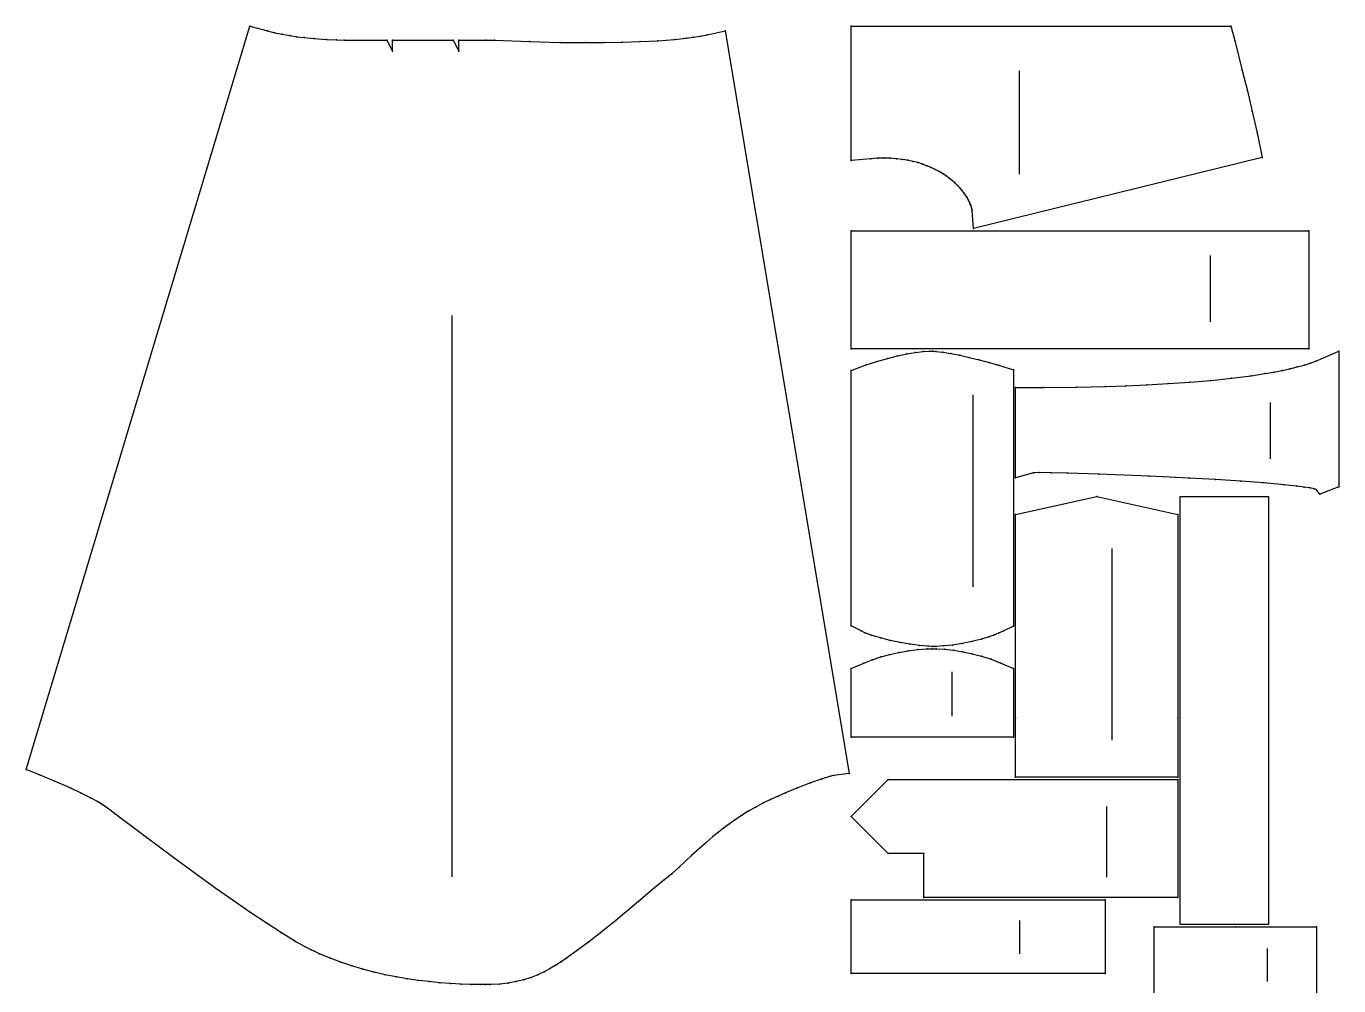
# Model space of a CAD drawing. Extents: x 24 to 3384, y 24 to 6749.
# Drawn here: x 24 to 3384, y 4292 to 6749 of the extents above; entities that cross this region are included whole.
import ezdxf

# ---------------------------------------------------------------- set-up
doc = ezdxf.new("R2010")
doc.units = 0

# ---------------------------------------------------------------- blocks, each defined once
blk = doc.blocks.new('piece_PocketRound_M')
at = {"layer": '1'}
blk.add_lwpolyline([(2551.74707, 5869.11084), (2551.74707, 5212.918945), (2524.805176, 5199.868896), (2513.088379, 5194.711914), (2500.963379, 5189.933594), (2488.536133, 5185.53418), (2469.817383, 5179.673584), (2444.721191, 5173.208008), (2419.873047, 5168.117432), (2395.900391, 5164.382324), (2373.303223, 5161.983887), (2352.728027, 5160.947998), (2343.072266, 5161.021973), (2332.873047, 5161.376465), (2310.856445, 5163.300293), (2286.742188, 5166.533936), (2261.498047, 5170.915039), (2235.970215, 5176.328613), (2211.040039, 5182.688965), (2187.590332, 5189.939697), (2171.44043, 5196.070312), (2161.290039, 5200.572021), (2136, 5213.382812), (2136, 5867.741943), (2174.560059, 5881.862061), (2202.010254, 5890.843994), (2228.850098, 5898.49707), (2254.494141, 5904.810059), (2278.505371, 5909.808105), (2300.489258, 5913.509033), (2320.15918, 5915.924072), (2337.177246, 5917), (2345.064453, 5916.912109), (2353.073242, 5916.49707), (2370.774414, 5914.370117), (2391.328125, 5910.937012), (2414.13916, 5906.419189), (2438.56543, 5900.986816), (2463.845215, 5894.821777), (2489.178223, 5888.10083), (2513.679199, 5881.017822), (2551.74707, 5869.11084)], close=True, dxfattribs=at)
at = {"layer": '14'}
blk.add_lwpolyline([(2551.74707, 5869.11084), (2551.74707, 5212.918945), (2524.805176, 5199.868896), (2513.088379, 5194.711914), (2500.963379, 5189.933594), (2488.536133, 5185.53418), (2469.817383, 5179.673584), (2444.721191, 5173.208008), (2419.873047, 5168.117432), (2395.900391, 5164.382324), (2373.303223, 5161.983887), (2352.728027, 5160.947998), (2343.072266, 5161.021973), (2332.873047, 5161.376465), (2310.856445, 5163.300293), (2286.742188, 5166.533936), (2261.498047, 5170.915039), (2235.970215, 5176.328613), (2211.040039, 5182.688965), (2187.590332, 5189.939697), (2171.44043, 5196.070312), (2161.290039, 5200.572021), (2136, 5213.382812), (2136, 5867.741943), (2174.560059, 5881.862061), (2202.010254, 5890.843994), (2228.850098, 5898.49707), (2254.494141, 5904.810059), (2278.505371, 5909.808105), (2300.489258, 5913.509033), (2320.15918, 5915.924072), (2337.177246, 5917), (2345.064453, 5916.912109), (2353.073242, 5916.49707), (2370.774414, 5914.370117), (2391.328125, 5910.937012), (2414.13916, 5906.419189), (2438.56543, 5900.986816), (2463.845215, 5894.821777), (2489.178223, 5888.10083), (2513.679199, 5881.017822), (2551.74707, 5869.11084)], close=True, dxfattribs=at)
at = {"layer": '2'}
for p in [(2136, 5867.741943), (2136, 5867.741943), (2136, 5213.382812), (2136, 5213.382812), (2551.74707, 5212.918945), (2551.74707, 5212.918945)]:
    blk.add_point(p, dxfattribs=at)
at = {"layer": '3'}
for p in [(2320.15918, 5915.924072), (2320.15918, 5915.924072), (2337.177246, 5917), (2337.177246, 5917), (2345.064453, 5916.912109), (2345.064453, 5916.912109), (2353.073242, 5916.49707), (2353.073242, 5916.49707), (2370.774414, 5914.370117), (2370.774414, 5914.370117), (2174.560059, 5881.862061), (2174.560059, 5881.862061), (2202.010254, 5890.843994), (2202.010254, 5890.843994), (2228.850098, 5898.49707), (2228.850098, 5898.49707), (2254.494141, 5904.810059), (2254.494141, 5904.810059), (2278.505371, 5909.808105), (2278.505371, 5909.808105), (2300.489258, 5913.509033), (2300.489258, 5913.509033), (2391.328125, 5910.937012), (2391.328125, 5910.937012), (2414.13916, 5906.419189), (2414.13916, 5906.419189), (2438.56543, 5900.986816), (2438.56543, 5900.986816), (2463.845215, 5894.821777), (2463.845215, 5894.821777), (2489.178223, 5888.10083), (2489.178223, 5888.10083), (2513.679199, 5881.017822), (2513.679199, 5881.017822), (2551.74707, 5869.11084), (2551.74707, 5869.11084), (2551.74707, 5869.11084), (2551.74707, 5869.11084), (2161.290039, 5200.572021), (2161.290039, 5200.572021), (2171.44043, 5196.070312), (2171.44043, 5196.070312), (2187.590332, 5189.939697), (2187.590332, 5189.939697), (2211.040039, 5182.688965), (2211.040039, 5182.688965), (2235.970215, 5176.328613), (2235.970215, 5176.328613), (2469.817383, 5179.673584), (2469.817383, 5179.673584), (2488.536133, 5185.53418), (2488.536133, 5185.53418), (2500.963379, 5189.933594), (2500.963379, 5189.933594), (2513.088379, 5194.711914), (2513.088379, 5194.711914), (2524.805176, 5199.868896), (2524.805176, 5199.868896), (2261.498047, 5170.915039), (2261.498047, 5170.915039), (2286.742188, 5166.533936), (2286.742188, 5166.533936), (2310.856445, 5163.300293), (2310.856445, 5163.300293), (2332.873047, 5161.376465), (2332.873047, 5161.376465), (2343.072266, 5161.021973), (2343.072266, 5161.021973), (2352.728027, 5160.947998), (2352.728027, 5160.947998), (2373.303223, 5161.983887), (2373.303223, 5161.983887), (2395.900391, 5164.382324), (2395.900391, 5164.382324), (2419.873047, 5168.117432), (2419.873047, 5168.117432), (2444.721191, 5173.208008), (2444.721191, 5173.208008)]:
    blk.add_point(p, dxfattribs=at)
at = {"layer": '7'}
blk.add_line((2447.129395, 5804.770752), (2447.129395, 5313.431885), dxfattribs=at)
blk = doc.blocks.new('piece_Cuff_M')
at = {"layer": '1'}
blk.add_lwpolyline([(3307.649902, 6224.999756), (3307.649902, 5922.639648), (2136, 5922.639893), (2136, 6225), (3307.649902, 6224.999756)], close=True, dxfattribs=at)
at = {"layer": '14'}
blk.add_lwpolyline([(3307.649902, 6224.999756), (3307.649902, 5922.639648), (2136, 5922.639893), (2136, 6225), (3307.649902, 6224.999756)], close=True, dxfattribs=at)
at = {"layer": '2'}
for p in [(2136, 6225), (2136, 6225), (2136, 5922.639893), (2136, 5922.639893), (3307.649902, 5922.639648), (3307.649902, 5922.639648)]:
    blk.add_point(p, dxfattribs=at)
at = {"layer": '3'}
blk.add_point((3307.649902, 6224.999756), dxfattribs=at)
blk.add_point((3307.649902, 6224.999756), dxfattribs=at)
blk.add_point((3307.649902, 6224.999756), dxfattribs=at)
blk.add_point((3307.649902, 6224.999756), dxfattribs=at)
at = {"layer": '7'}
blk.add_line((3055.260254, 6161.739746), (3055.260254, 5991.659668), dxfattribs=at)
blk = doc.blocks.new('piece_PocketFlapRound_M')
at = {"layer": '1'}
blk.add_lwpolyline([(2551.74707, 5104.167969), (2551.74707, 4928.190063), (2136, 4928.190063), (2136, 5104.080078), (2168.650391, 5118.379028), (2189.730469, 5126.536011), (2211.870117, 5133.85498), (2234.760254, 5140.217041), (2258.262207, 5145.555054), (2282.231445, 5149.795044), (2306.523438, 5152.853027), (2330.816406, 5154.626953), (2343.296387, 5154.959961), (2353.750977, 5155), (2375.274414, 5153.824951), (2398.06543, 5151.224976), (2421.646484, 5147.288086), (2445.733398, 5142.061035), (2470.01416, 5135.57605), (2494.169434, 5127.849976), (2517.689453, 5118.95105), (2551.74707, 5104.167969)], close=True, dxfattribs=at)
at = {"layer": '14'}
blk.add_lwpolyline([(2551.74707, 5104.167969), (2551.74707, 4928.190063), (2136, 4928.190063), (2136, 5104.080078), (2168.650391, 5118.379028), (2189.730469, 5126.536011), (2211.870117, 5133.85498), (2234.760254, 5140.217041), (2258.262207, 5145.555054), (2282.231445, 5149.795044), (2306.523438, 5152.853027), (2330.816406, 5154.626953), (2343.296387, 5154.959961), (2353.750977, 5155), (2375.274414, 5153.824951), (2398.06543, 5151.224976), (2421.646484, 5147.288086), (2445.733398, 5142.061035), (2470.01416, 5135.57605), (2494.169434, 5127.849976), (2517.689453, 5118.95105), (2551.74707, 5104.167969)], close=True, dxfattribs=at)
at = {"layer": '2'}
for p in [(2136, 5104.080078), (2136, 5104.080078), (2136, 4928.190063), (2136, 4928.190063), (2551.74707, 4928.190063), (2551.74707, 4928.190063)]:
    blk.add_point(p, dxfattribs=at)
at = {"layer": '3'}
for p in [(2258.262207, 5145.555054), (2258.262207, 5145.555054), (2282.231445, 5149.795044), (2282.231445, 5149.795044), (2306.523438, 5152.853027), (2306.523438, 5152.853027), (2330.816406, 5154.626953), (2330.816406, 5154.626953), (2343.296387, 5154.959961), (2343.296387, 5154.959961), (2353.750977, 5155), (2353.750977, 5155), (2375.274414, 5153.824951), (2375.274414, 5153.824951), (2398.06543, 5151.224976), (2398.06543, 5151.224976), (2421.646484, 5147.288086), (2421.646484, 5147.288086), (2445.733398, 5142.061035), (2445.733398, 5142.061035), (2168.650391, 5118.379028), (2168.650391, 5118.379028), (2189.730469, 5126.536011), (2189.730469, 5126.536011), (2211.870117, 5133.85498), (2211.870117, 5133.85498), (2234.760254, 5140.217041), (2234.760254, 5140.217041), (2470.01416, 5135.57605), (2470.01416, 5135.57605), (2494.169434, 5127.849976), (2494.169434, 5127.849976), (2517.689453, 5118.95105), (2517.689453, 5118.95105), (2551.74707, 5104.167969), (2551.74707, 5104.167969), (2551.74707, 5104.167969), (2551.74707, 5104.167969)]:
    blk.add_point(p, dxfattribs=at)
at = {"layer": '7'}
blk.add_line((2393.700195, 5095.740967), (2393.700195, 4982.35498), dxfattribs=at)
blk = doc.blocks.new('piece_Pocket_M')
at = {"layer": '1'}
blk.add_lwpolyline([(2972.74707, 4977.14917), (2972.74707, 4825.968506), (2557, 4825.968506), (2557, 4977.14917), (2557, 5498.806152), (2764.873047, 5545), (2972.74707, 5498.806152), (2972.74707, 4977.14917)], close=True, dxfattribs=at)
at = {"layer": '14'}
blk.add_lwpolyline([(2972.74707, 4977.14917), (2972.74707, 4825.968506), (2557, 4825.968506), (2557, 4977.14917), (2557, 5498.806152), (2764.873047, 5545), (2972.74707, 5498.806152), (2972.74707, 4977.14917)], close=True, dxfattribs=at)
at = {"layer": '2'}
for p in [(2557, 5498.806152), (2557, 5498.806152), (2972.74707, 5498.806152), (2972.74707, 5498.806152), (2557, 4825.968506), (2557, 4825.968506), (2972.74707, 4825.968506), (2972.74707, 4825.968506)]:
    blk.add_point(p, dxfattribs=at)
at = {"layer": '3'}
for p in [(2764.873047, 5545), (2764.873047, 5545), (2557, 4977.14917), (2557, 4977.14917), (2972.74707, 4977.14917), (2972.74707, 4977.14917), (2972.74707, 4977.14917), (2972.74707, 4977.14917)]:
    blk.add_point(p, dxfattribs=at)
at = {"layer": '7'}
blk.add_line((2803.158203, 5411.870117), (2803.158203, 4920.531006), dxfattribs=at)
blk = doc.blocks.new('piece_CuffInterface_M')
at = {"layer": '14'}
blk.add_lwpolyline([(2978, 5545), (3204.780273, 5545), (3204.780273, 4448.930176), (2978, 4448.930176), (2978, 5545)], close=True, dxfattribs=at)
blk = doc.blocks.new('piece_PocketFlap_M')
at = {"layer": '1'}
blk.add_lwpolyline([(3327.746582, 4443), (3327.746582, 4254.023926), (2912, 4254.023926), (2912, 4443), (3119.872559, 4443), (3327.746582, 4443)], close=True, dxfattribs=at)
at = {"layer": '14'}
blk.add_lwpolyline([(3327.746582, 4443), (3327.746582, 4254.023926), (2912, 4254.023926), (2912, 4443), (3119.872559, 4443), (3327.746582, 4443)], close=True, dxfattribs=at)
at = {"layer": '2'}
for p in [(2912, 4443), (2912, 4443), (2912, 4254.023926), (2912, 4254.023926), (3327.746582, 4254.023926), (3327.746582, 4254.023926)]:
    blk.add_point(p, dxfattribs=at)
at = {"layer": '3'}
for p in [(3119.872559, 4443), (3119.872559, 4443), (3327.746582, 4443), (3327.746582, 4443), (3327.746582, 4443), (3327.746582, 4443)]:
    blk.add_point(p, dxfattribs=at)
at = {"layer": '7'}
blk.add_line((3201.441895, 4387.457031), (3201.441895, 4302.417969), dxfattribs=at)
blk = doc.blocks.new('piece_Yoke_M')
at = {"layer": '1'}
blk.add_lwpolyline([(3108.433105, 6748.999939), (3118.044434, 6712.098938), (3137.488037, 6636.044922), (3150.384033, 6583.856873), (3163.013184, 6530.509949), (3175.187012, 6476.078857), (3188.557129, 6412.67688), (2449.177246, 6230.863281), (2445.587158, 6276.894897), (2445.071045, 6280.38208), (2444.195068, 6284.264465), (2442.871094, 6288.710388), (2441.069092, 6293.625854), (2438.77002, 6298.928772), (2435.962158, 6304.54657), (2432.637207, 6310.41449), (2428.791016, 6316.473694), (2424.420166, 6322.67041), (2419.523193, 6328.954712), (2414.096191, 6335.279907), (2408.138184, 6341.601562), (2401.647217, 6347.877869), (2394.620117, 6354.068237), (2387.053223, 6360.133972), (2378.943115, 6366.03717), (2370.28418, 6371.740784), (2361.070068, 6377.208984), (2351.295166, 6382.403992), (2340.950195, 6387.291992), (2330.026123, 6391.834961), (2318.513184, 6395.996948), (2306.401123, 6399.740967), (2293.679199, 6403.028992), (2280.335205, 6405.82196), (2266.356934, 6408.079956), (2251.733643, 6409.761963), (2236.454102, 6410.825989), (2220.507812, 6411.22998), (2203.883789, 6410.930969), (2186.444336, 6409.875977), (2136, 6405.07196), (2136, 6749), (3108.433105, 6748.999939)], close=True, dxfattribs=at)
at = {"layer": '14'}
blk.add_lwpolyline([(3108.433105, 6748.999939), (3118.044434, 6712.098938), (3137.488037, 6636.044922), (3150.384033, 6583.856873), (3163.013184, 6530.509949), (3175.187012, 6476.078857), (3188.557129, 6412.67688), (2449.177246, 6230.863281), (2445.587158, 6276.894897), (2445.071045, 6280.38208), (2444.195068, 6284.264465), (2442.871094, 6288.710388), (2441.069092, 6293.625854), (2438.77002, 6298.928772), (2435.962158, 6304.54657), (2432.637207, 6310.41449), (2428.791016, 6316.473694), (2424.420166, 6322.67041), (2419.523193, 6328.954712), (2414.096191, 6335.279907), (2408.138184, 6341.601562), (2401.647217, 6347.877869), (2394.620117, 6354.068237), (2387.053223, 6360.133972), (2378.943115, 6366.03717), (2370.28418, 6371.740784), (2361.070068, 6377.208984), (2351.295166, 6382.403992), (2340.950195, 6387.291992), (2330.026123, 6391.834961), (2318.513184, 6395.996948), (2306.401123, 6399.740967), (2293.679199, 6403.028992), (2280.335205, 6405.82196), (2266.356934, 6408.079956), (2251.733643, 6409.761963), (2236.454102, 6410.825989), (2220.507812, 6411.22998), (2203.883789, 6410.930969), (2186.444336, 6409.875977), (2136, 6405.07196), (2136, 6749), (3108.433105, 6748.999939)], close=True, dxfattribs=at)
at = {"layer": '2'}
for p in [(2136, 6749), (2136, 6749), (2136, 6405.07196), (2136, 6405.07196), (3188.557129, 6412.67688), (3188.557129, 6412.67688), (2449.177246, 6230.863281), (2449.177246, 6230.863281)]:
    blk.add_point(p, dxfattribs=at)
at = {"layer": '3'}
for p in [(3108.433105, 6748.999939), (3108.433105, 6748.999939), (3108.433105, 6748.999939), (3108.433105, 6748.999939), (3118.044434, 6712.098938), (3118.044434, 6712.098938), (3137.488037, 6636.044922), (3137.488037, 6636.044922), (3150.384033, 6583.856873), (3150.384033, 6583.856873), (3163.013184, 6530.509949), (3163.013184, 6530.509949), (3175.187012, 6476.078857), (3175.187012, 6476.078857), (2186.444336, 6409.875977), (2186.444336, 6409.875977), (2203.883789, 6410.930969), (2203.883789, 6410.930969), (2220.507812, 6411.22998), (2220.507812, 6411.22998), (2236.454102, 6410.825989), (2236.454102, 6410.825989), (2251.733643, 6409.761963), (2251.733643, 6409.761963), (2266.356934, 6408.079956), (2266.356934, 6408.079956), (2280.335205, 6405.82196), (2280.335205, 6405.82196), (2293.679199, 6403.028992), (2293.679199, 6403.028992), (2306.401123, 6399.740967), (2306.401123, 6399.740967), (2318.513184, 6395.996948), (2318.513184, 6395.996948), (2330.026123, 6391.834961), (2330.026123, 6391.834961), (2340.950195, 6387.291992), (2340.950195, 6387.291992), (2351.295166, 6382.403992), (2351.295166, 6382.403992), (2361.070068, 6377.208984), (2361.070068, 6377.208984), (2370.28418, 6371.740784), (2370.28418, 6371.740784), (2378.943115, 6366.03717), (2378.943115, 6366.03717), (2387.053223, 6360.133972), (2387.053223, 6360.133972), (2394.620117, 6354.068237), (2394.620117, 6354.068237), (2401.647217, 6347.877869), (2401.647217, 6347.877869), (2408.138184, 6341.601562), (2408.138184, 6341.601562), (2414.096191, 6335.279907), (2414.096191, 6335.279907), (2419.523193, 6328.954712), (2419.523193, 6328.954712), (2424.420166, 6322.67041), (2424.420166, 6322.67041), (2428.791016, 6316.473694), (2428.791016, 6316.473694), (2432.637207, 6310.41449), (2432.637207, 6310.41449), (2435.962158, 6304.54657), (2435.962158, 6304.54657), (2438.77002, 6298.928772), (2438.77002, 6298.928772), (2441.069092, 6293.625854), (2441.069092, 6293.625854), (2442.871094, 6288.710388), (2442.871094, 6288.710388), (2444.195068, 6284.264465), (2444.195068, 6284.264465), (2445.071045, 6280.38208), (2445.071045, 6280.38208), (2445.587158, 6276.894897), (2445.587158, 6276.894897)]:
    blk.add_point(p, dxfattribs=at)
at = {"layer": '7'}
blk.add_line((2565.821045, 6634.60199), (2565.821045, 6370.035034), dxfattribs=at)
blk = doc.blocks.new('piece_PlacketUnder_M')
at = {"layer": '1'}
blk.add_lwpolyline([(2786.319824, 4512), (2786.319824, 4323.02002), (2136, 4323.02002), (2136, 4512), (2786.319824, 4512)], close=True, dxfattribs=at)
at = {"layer": '14'}
blk.add_lwpolyline([(2786.319824, 4512), (2786.319824, 4323.02002), (2136, 4323.02002), (2136, 4512), (2786.319824, 4512)], close=True, dxfattribs=at)
at = {"layer": '2'}
for p in [(2136, 4512), (2136, 4512), (2136, 4323.02002), (2136, 4323.02002), (2786.319824, 4323.02002), (2786.319824, 4323.02002)]:
    blk.add_point(p, dxfattribs=at)
at = {"layer": '3'}
blk.add_point((2786.319824, 4512), dxfattribs=at)
blk.add_point((2786.319824, 4512), dxfattribs=at)
blk.add_point((2786.319824, 4512), dxfattribs=at)
blk.add_point((2786.319824, 4512), dxfattribs=at)
at = {"layer": '7'}
blk.add_line((2566.929688, 4458.73999), (2566.929688, 4373.699951), dxfattribs=at)
blk = doc.blocks.new('piece_FullSleeve_M')
at = {"layer": '1'}
blk.add_lwpolyline([(1200.460449, 6713.77002), (1222.690918, 6713.030029), (1312.190918, 6709.590088), (1391.350586, 6707.619629), (1457.830566, 6707.009766), (1503.660156, 6707.189697), (1549.980469, 6707.999756), (1595.950195, 6709.559814), (1640.710449, 6711.999756), (1683.470703, 6715.409668), (1713.530273, 6718.699707), (1732.44043, 6721.199707), (1750.360352, 6723.999756), (1767.220703, 6727.109863), (1813.800781, 6736.949707), (2130.79541, 4835.81958), (2090.475586, 4830.409668), (2083.180664, 4828.449707), (2061.530273, 4821.619873), (2031.880371, 4811.289795), (1996.720703, 4797.919678), (1968.17041, 4786.129639), (1948.810547, 4777.649658), (1929.370117, 4768.669678), (1910.220703, 4759.269775), (1891.650391, 4749.530029), (1873.880371, 4739.459717), (1865.580078, 4734.419678), (1856.990234, 4729.050049), (1840.280273, 4718.030029), (1824.5, 4706.969971), (1809.540039, 4695.869873), (1795.320312, 4684.780029), (1781.850586, 4673.769775), (1762.69043, 4657.359619), (1727.600586, 4625.300049), (1696.680664, 4596.3396), (1676.850586, 4578.769775), (1667.110352, 4570.892822), (1656.650391, 4562.578857), (1632.530273, 4542.761963), (1591.180664, 4508.039795), (1533.19043, 4459.133789), (1494.25, 4427.171631), (1472.260742, 4410.002686), (1463.25, 4403.485596), (1450.570312, 4394.410889), (1425.959961, 4376.116943), (1407.090332, 4362.389893), (1393.860352, 4353.231689), (1380.070312, 4344.305908), (1365.560059, 4335.709717), (1350.200195, 4327.582764), (1333.910156, 4320.069824), (1316.580078, 4313.314697), (1298.160156, 4307.451904), (1278.580078, 4302.596924), (1257.780273, 4298.8479), (1235.680176, 4296.285889), (1212.379883, 4294.984619), (1199.94043, 4294.871826), (1187.44043, 4294.907959), (1162.22998, 4295.35083), (1136.290039, 4296.283936), (1109.77002, 4297.750732), (1082.740234, 4299.795654), (1055.280273, 4302.4646), (1027.470215, 4305.802979), (999.400391, 4309.857666), (971.129883, 4314.677002), (942.75, 4320.307861), (914.350098, 4326.799805), (885.990234, 4334.201904), (857.760254, 4342.565674), (829.740234, 4351.943604), (802.020508, 4362.388916), (774.799805, 4373.899658), (761.209961, 4380.216797), (753.839844, 4383.772705), (738.470215, 4391.743896), (713.770508, 4405.560791), (677.510254, 4427.534912), (638.200195, 4452.787842), (596.600098, 4480.622803), (553.490234, 4510.352783), (509.669922, 4541.279053), (465.94043, 4572.702881), (402.129883, 4619.319824), (325.310059, 4676.459961), (263.980469, 4722.579834), (225.209961, 4751.639893), (218.350098, 4756.48999), (215.260254, 4758.5), (206.44043, 4763.73999), (190.100098, 4772.629883), (164.19043, 4785.48999), (136.470215, 4798.379883), (96.25, 4816.159912), (59.589844, 4831.569824), (24, 4846.01001), (596.500488, 6749), (641.430664, 6736.830078), (660.42041, 6732.300049), (679.460449, 6728.389893), (698.450684, 6725.060059), (717.17041, 6722.26001), (735.350586, 6719.969971), (761.530762, 6717.280029), (792.770996, 6715.080078), (818.310547, 6714.030029), (838.160645, 6713.77002), (947.280762, 6713.77002), (961.720703, 6684.899902), (961.720703, 6713.77002), (1117.36084, 6713.77002), (1131.800781, 6684.899902), (1131.800781, 6713.77002), (1200.460449, 6713.77002)], close=True, dxfattribs=at)
at = {"layer": '14'}
blk.add_lwpolyline([(1200.460449, 6713.77002), (1222.690918, 6713.030029), (1312.190918, 6709.590088), (1391.350586, 6707.619629), (1457.830566, 6707.009766), (1503.660156, 6707.189697), (1549.980469, 6707.999756), (1595.950195, 6709.559814), (1640.710449, 6711.999756), (1683.470703, 6715.409668), (1713.530273, 6718.699707), (1732.44043, 6721.199707), (1750.360352, 6723.999756), (1767.220703, 6727.109863), (1813.800781, 6736.949707), (2130.79541, 4835.81958), (2090.475586, 4830.409668), (2083.180664, 4828.449707), (2061.530273, 4821.619873), (2031.880371, 4811.289795), (1996.720703, 4797.919678), (1968.17041, 4786.129639), (1948.810547, 4777.649658), (1929.370117, 4768.669678), (1910.220703, 4759.269775), (1891.650391, 4749.530029), (1873.880371, 4739.459717), (1865.580078, 4734.419678), (1856.990234, 4729.050049), (1840.280273, 4718.030029), (1824.5, 4706.969971), (1809.540039, 4695.869873), (1795.320312, 4684.780029), (1781.850586, 4673.769775), (1762.69043, 4657.359619), (1727.600586, 4625.300049), (1696.680664, 4596.3396), (1676.850586, 4578.769775), (1667.110352, 4570.892822), (1656.650391, 4562.578857), (1632.530273, 4542.761963), (1591.180664, 4508.039795), (1533.19043, 4459.133789), (1494.25, 4427.171631), (1472.260742, 4410.002686), (1463.25, 4403.485596), (1450.570312, 4394.410889), (1425.959961, 4376.116943), (1407.090332, 4362.389893), (1393.860352, 4353.231689), (1380.070312, 4344.305908), (1365.560059, 4335.709717), (1350.200195, 4327.582764), (1333.910156, 4320.069824), (1316.580078, 4313.314697), (1298.160156, 4307.451904), (1278.580078, 4302.596924), (1257.780273, 4298.8479), (1235.680176, 4296.285889), (1212.379883, 4294.984619), (1199.94043, 4294.871826), (1187.44043, 4294.907959), (1162.22998, 4295.35083), (1136.290039, 4296.283936), (1109.77002, 4297.750732), (1082.740234, 4299.795654), (1055.280273, 4302.4646), (1027.470215, 4305.802979), (999.400391, 4309.857666), (971.129883, 4314.677002), (942.75, 4320.307861), (914.350098, 4326.799805), (885.990234, 4334.201904), (857.760254, 4342.565674), (829.740234, 4351.943604), (802.020508, 4362.388916), (774.799805, 4373.899658), (761.209961, 4380.216797), (753.839844, 4383.772705), (738.470215, 4391.743896), (713.770508, 4405.560791), (677.510254, 4427.534912), (638.200195, 4452.787842), (596.600098, 4480.622803), (553.490234, 4510.352783), (509.669922, 4541.279053), (465.94043, 4572.702881), (402.129883, 4619.319824), (325.310059, 4676.459961), (263.980469, 4722.579834), (225.209961, 4751.639893), (218.350098, 4756.48999), (215.260254, 4758.5), (206.44043, 4763.73999), (190.100098, 4772.629883), (164.19043, 4785.48999), (136.470215, 4798.379883), (96.25, 4816.159912), (59.589844, 4831.569824), (24, 4846.01001), (596.500488, 6749), (641.430664, 6736.830078), (660.42041, 6732.300049), (679.460449, 6728.389893), (698.450684, 6725.060059), (717.17041, 6722.26001), (735.350586, 6719.969971), (761.530762, 6717.280029), (792.770996, 6715.080078), (818.310547, 6714.030029), (838.160645, 6713.77002), (947.280762, 6713.77002), (961.720703, 6684.899902), (961.720703, 6713.77002), (1117.36084, 6713.77002), (1131.800781, 6684.899902), (1131.800781, 6713.77002), (1200.460449, 6713.77002)], close=True, dxfattribs=at)
at = {"layer": '2'}
for p in [(596.500488, 6749), (596.500488, 6749), (1813.800781, 6736.949707), (1813.800781, 6736.949707), (947.280762, 6713.77002), (947.280762, 6713.77002), (961.720703, 6713.77002), (961.720703, 6713.77002), (1117.36084, 6713.77002), (1117.36084, 6713.77002), (1131.800781, 6713.77002), (1131.800781, 6713.77002), (961.720703, 6684.899902), (961.720703, 6684.899902), (1131.800781, 6684.899902), (1131.800781, 6684.899902), (24, 4846.01001), (24, 4846.01001), (2130.79541, 4835.81958), (2130.79541, 4835.81958)]:
    blk.add_point(p, dxfattribs=at)
at = {"layer": '3'}
for p in [(641.430664, 6736.830078), (641.430664, 6736.830078), (660.42041, 6732.300049), (660.42041, 6732.300049), (679.460449, 6728.389893), (679.460449, 6728.389893), (698.450684, 6725.060059), (698.450684, 6725.060059), (717.17041, 6722.26001), (717.17041, 6722.26001), (1732.44043, 6721.199707), (1732.44043, 6721.199707), (1750.360352, 6723.999756), (1750.360352, 6723.999756), (1767.220703, 6727.109863), (1767.220703, 6727.109863), (735.350586, 6719.969971), (735.350586, 6719.969971), (761.530762, 6717.280029), (761.530762, 6717.280029), (792.770996, 6715.080078), (792.770996, 6715.080078), (818.310547, 6714.030029), (818.310547, 6714.030029), (838.160645, 6713.77002), (838.160645, 6713.77002), (1200.460449, 6713.77002), (1200.460449, 6713.77002), (1200.460449, 6713.77002), (1200.460449, 6713.77002), (1222.690918, 6713.030029), (1222.690918, 6713.030029), (1312.190918, 6709.590088), (1312.190918, 6709.590088), (1391.350586, 6707.619629), (1391.350586, 6707.619629), (1457.830566, 6707.009766), (1457.830566, 6707.009766), (1503.660156, 6707.189697), (1503.660156, 6707.189697), (1549.980469, 6707.999756), (1549.980469, 6707.999756), (1595.950195, 6709.559814), (1595.950195, 6709.559814), (1640.710449, 6711.999756), (1640.710449, 6711.999756), (1683.470703, 6715.409668), (1683.470703, 6715.409668), (1713.530273, 6718.699707), (1713.530273, 6718.699707), (59.589844, 4831.569824), (59.589844, 4831.569824), (96.25, 4816.159912), (96.25, 4816.159912), (2031.880371, 4811.289795), (2031.880371, 4811.289795), (2061.530273, 4821.619873), (2061.530273, 4821.619873), (2083.180664, 4828.449707), (2083.180664, 4828.449707), (2090.475586, 4830.409668), (2090.475586, 4830.409668), (136.470215, 4798.379883), (136.470215, 4798.379883), (164.19043, 4785.48999), (164.19043, 4785.48999), (190.100098, 4772.629883), (190.100098, 4772.629883), (1948.810547, 4777.649658), (1948.810547, 4777.649658), (1968.17041, 4786.129639), (1968.17041, 4786.129639), (1996.720703, 4797.919678), (1996.720703, 4797.919678), (206.44043, 4763.73999), (206.44043, 4763.73999), (215.260254, 4758.5), (215.260254, 4758.5), (218.350098, 4756.48999), (218.350098, 4756.48999), (225.209961, 4751.639893), (225.209961, 4751.639893), (1873.880371, 4739.459717), (1873.880371, 4739.459717), (1891.650391, 4749.530029), (1891.650391, 4749.530029), (1910.220703, 4759.269775), (1910.220703, 4759.269775), (1929.370117, 4768.669678), (1929.370117, 4768.669678), (263.980469, 4722.579834), (263.980469, 4722.579834), (1824.5, 4706.969971), (1824.5, 4706.969971), (1840.280273, 4718.030029), (1840.280273, 4718.030029), (1856.990234, 4729.050049), (1856.990234, 4729.050049), (1865.580078, 4734.419678), (1865.580078, 4734.419678), (325.310059, 4676.459961), (325.310059, 4676.459961), (1781.850586, 4673.769775), (1781.850586, 4673.769775), (1795.320312, 4684.780029), (1795.320312, 4684.780029), (1809.540039, 4695.869873), (1809.540039, 4695.869873), (1762.69043, 4657.359619), (1762.69043, 4657.359619), (402.129883, 4619.319824), (402.129883, 4619.319824), (1727.600586, 4625.300049), (1727.600586, 4625.300049), (465.94043, 4572.702881), (465.94043, 4572.702881), (1667.110352, 4570.892822), (1667.110352, 4570.892822), (1676.850586, 4578.769775), (1676.850586, 4578.769775), (1696.680664, 4596.3396), (1696.680664, 4596.3396), (509.669922, 4541.279053), (509.669922, 4541.279053), (1632.530273, 4542.761963), (1632.530273, 4542.761963), (1656.650391, 4562.578857), (1656.650391, 4562.578857), (553.490234, 4510.352783), (553.490234, 4510.352783), (1591.180664, 4508.039795), (1591.180664, 4508.039795), (596.600098, 4480.622803), (596.600098, 4480.622803), (638.200195, 4452.787842), (638.200195, 4452.787842), (1533.19043, 4459.133789), (1533.19043, 4459.133789), (677.510254, 4427.534912), (677.510254, 4427.534912), (713.770508, 4405.560791), (713.770508, 4405.560791), (1463.25, 4403.485596), (1463.25, 4403.485596), (1472.260742, 4410.002686), (1472.260742, 4410.002686), (1494.25, 4427.171631), (1494.25, 4427.171631), (738.470215, 4391.743896), (738.470215, 4391.743896), (753.839844, 4383.772705), (753.839844, 4383.772705), (761.209961, 4380.216797), (761.209961, 4380.216797), (774.799805, 4373.899658), (774.799805, 4373.899658), (1425.959961, 4376.116943), (1425.959961, 4376.116943), (1450.570312, 4394.410889), (1450.570312, 4394.410889), (802.020508, 4362.388916), (802.020508, 4362.388916), (829.740234, 4351.943604), (829.740234, 4351.943604), (857.760254, 4342.565674), (857.760254, 4342.565674), (1365.560059, 4335.709717), (1365.560059, 4335.709717), (1380.070312, 4344.305908), (1380.070312, 4344.305908), (1393.860352, 4353.231689), (1393.860352, 4353.231689), (1407.090332, 4362.389893), (1407.090332, 4362.389893), (885.990234, 4334.201904), (885.990234, 4334.201904), (914.350098, 4326.799805), (914.350098, 4326.799805), (942.75, 4320.307861), (942.75, 4320.307861), (971.129883, 4314.677002), (971.129883, 4314.677002), (999.400391, 4309.857666), (999.400391, 4309.857666), (1027.470215, 4305.802979), (1027.470215, 4305.802979), (1055.280273, 4302.4646), (1055.280273, 4302.4646), (1278.580078, 4302.596924), (1278.580078, 4302.596924), (1298.160156, 4307.451904), (1298.160156, 4307.451904), (1316.580078, 4313.314697), (1316.580078, 4313.314697), (1333.910156, 4320.069824), (1333.910156, 4320.069824), (1350.200195, 4327.582764), (1350.200195, 4327.582764), (1082.740234, 4299.795654), (1082.740234, 4299.795654), (1109.77002, 4297.750732), (1109.77002, 4297.750732), (1136.290039, 4296.283936), (1136.290039, 4296.283936), (1162.22998, 4295.35083), (1162.22998, 4295.35083), (1187.44043, 4294.907959), (1187.44043, 4294.907959), (1199.94043, 4294.871826), (1199.94043, 4294.871826), (1212.379883, 4294.984619), (1212.379883, 4294.984619), (1235.680176, 4296.285889), (1235.680176, 4296.285889), (1257.780273, 4298.8479), (1257.780273, 4298.8479)]:
    blk.add_point(p, dxfattribs=at)
at = {"layer": '7'}
blk.add_line((1113.42041, 6007.929932), (1113.419922, 4570.889893), dxfattribs=at)
blk = doc.blocks.new('piece_PlacketTop_M')
at = {"layer": '1'}
blk.add_lwpolyline([(2972.060059, 4517.629639), (2321.739746, 4517.629883), (2321.739746, 4631.02002), (2230.489746, 4631.02002), (2136, 4725.51001), (2230.489746, 4820), (2972.060059, 4819.999756), (2972.060059, 4517.629639)], close=True, dxfattribs=at)
at = {"layer": '14'}
blk.add_lwpolyline([(2972.060059, 4517.629639), (2321.739746, 4517.629883), (2321.739746, 4631.02002), (2230.489746, 4631.02002), (2136, 4725.51001), (2230.489746, 4820), (2972.060059, 4819.999756), (2972.060059, 4517.629639)], close=True, dxfattribs=at)
at = {"layer": '2'}
for p in [(2972.060059, 4819.999756), (2972.060059, 4819.999756), (2136, 4725.51001), (2136, 4725.51001), (2321.739746, 4631.02002), (2321.739746, 4631.02002), (2321.739746, 4517.629883), (2321.739746, 4517.629883)]:
    blk.add_point(p, dxfattribs=at)
at = {"layer": '3'}
for p in [(2230.489746, 4820), (2230.489746, 4820), (2230.489746, 4631.02002), (2230.489746, 4631.02002), (2972.060059, 4517.629639), (2972.060059, 4517.629639), (2972.060059, 4517.629639), (2972.060059, 4517.629639)]:
    blk.add_point(p, dxfattribs=at)
at = {"layer": '7'}
blk.add_line((2789.350098, 4751.07959), (2789.350098, 4569.659668), dxfattribs=at)
blk = doc.blocks.new('piece_CollarTop_M')
at = {"layer": '1'}
blk.add_lwpolyline([(2557, 5823.940063), (2628.549805, 5823.9021), (2713.199707, 5824.80011), (2787.069824, 5826.587097), (2839.269531, 5828.378052), (2893.209961, 5830.762024), (2948.040039, 5833.809021), (3002.959961, 5837.588013), (3057.139648, 5842.166992), (3109.759766, 5847.611023), (3160.029785, 5853.984009), (3195.509766, 5859.430054), (3217.949707, 5863.337036), (3239.339844, 5867.501038), (3259.5, 5871.911011), (3278.30957, 5876.557007), (3295.629883, 5881.421997), (3311.30957, 5886.475037), (3325.359863, 5891.730042), (3384.399902, 5917), (3384.399902, 5569.290283), (3336.199707, 5550.549561), (3326.849609, 5563.109619), (3321.519531, 5564.502197), (3310.459961, 5566.620728), (3295.459961, 5568.91626), (3277.209961, 5571.261475), (3244.719727, 5574.804688), (3192.799805, 5579.433838), (3133.599609, 5583.876953), (3069.239746, 5588.070068), (3001.80957, 5591.953125), (2899.109863, 5597.132812), (2770.409668, 5602.379639), (2690.349609, 5604.798828), (2647.739746, 5605.672119), (2616.739746, 5605.859863), (2603.609863, 5605.536987), (2602.609863, 5605.452881), (2557, 5592.924561), (2557, 5823.940063)], close=True, dxfattribs=at)
at = {"layer": '14'}
blk.add_lwpolyline([(2557, 5823.940063), (2628.549805, 5823.9021), (2713.199707, 5824.80011), (2787.069824, 5826.587097), (2839.269531, 5828.378052), (2893.209961, 5830.762024), (2948.040039, 5833.809021), (3002.959961, 5837.588013), (3057.139648, 5842.166992), (3109.759766, 5847.611023), (3160.029785, 5853.984009), (3195.509766, 5859.430054), (3217.949707, 5863.337036), (3239.339844, 5867.501038), (3259.5, 5871.911011), (3278.30957, 5876.557007), (3295.629883, 5881.421997), (3311.30957, 5886.475037), (3325.359863, 5891.730042), (3384.399902, 5917), (3384.399902, 5569.290283), (3336.199707, 5550.549561), (3326.849609, 5563.109619), (3321.519531, 5564.502197), (3310.459961, 5566.620728), (3295.459961, 5568.91626), (3277.209961, 5571.261475), (3244.719727, 5574.804688), (3192.799805, 5579.433838), (3133.599609, 5583.876953), (3069.239746, 5588.070068), (3001.80957, 5591.953125), (2899.109863, 5597.132812), (2770.409668, 5602.379639), (2690.349609, 5604.798828), (2647.739746, 5605.672119), (2616.739746, 5605.859863), (2603.609863, 5605.536987), (2602.609863, 5605.452881), (2557, 5592.924561), (2557, 5823.940063)], close=True, dxfattribs=at)
at = {"layer": '2'}
for p in [(3384.399902, 5917), (3384.399902, 5917), (2557, 5592.924561), (2557, 5592.924561), (3336.199707, 5550.549561), (3336.199707, 5550.549561), (3384.399902, 5569.290283), (3384.399902, 5569.290283)]:
    blk.add_point(p, dxfattribs=at)
at = {"layer": '3'}
for p in [(3295.629883, 5881.421997), (3295.629883, 5881.421997), (3311.30957, 5886.475037), (3311.30957, 5886.475037), (3325.359863, 5891.730042), (3325.359863, 5891.730042), (3109.759766, 5847.611023), (3109.759766, 5847.611023), (3160.029785, 5853.984009), (3160.029785, 5853.984009), (3195.509766, 5859.430054), (3195.509766, 5859.430054), (3217.949707, 5863.337036), (3217.949707, 5863.337036), (3239.339844, 5867.501038), (3239.339844, 5867.501038), (3259.5, 5871.911011), (3259.5, 5871.911011), (3278.30957, 5876.557007), (3278.30957, 5876.557007), (2557, 5823.940063), (2557, 5823.940063), (2557, 5823.940063), (2557, 5823.940063), (2628.549805, 5823.9021), (2628.549805, 5823.9021), (2713.199707, 5824.80011), (2713.199707, 5824.80011), (2787.069824, 5826.587097), (2787.069824, 5826.587097), (2839.269531, 5828.378052), (2839.269531, 5828.378052), (2893.209961, 5830.762024), (2893.209961, 5830.762024), (2948.040039, 5833.809021), (2948.040039, 5833.809021), (3002.959961, 5837.588013), (3002.959961, 5837.588013), (3057.139648, 5842.166992), (3057.139648, 5842.166992), (2602.609863, 5605.452881), (2602.609863, 5605.452881), (2603.609863, 5605.536987), (2603.609863, 5605.536987), (2616.739746, 5605.859863), (2616.739746, 5605.859863), (2647.739746, 5605.672119), (2647.739746, 5605.672119), (2690.349609, 5604.798828), (2690.349609, 5604.798828), (2770.409668, 5602.379639), (2770.409668, 5602.379639), (2899.109863, 5597.132812), (2899.109863, 5597.132812), (3001.80957, 5591.953125), (3001.80957, 5591.953125), (3069.239746, 5588.070068), (3069.239746, 5588.070068), (3133.599609, 5583.876953), (3133.599609, 5583.876953), (3192.799805, 5579.433838), (3192.799805, 5579.433838), (3244.719727, 5574.804688), (3244.719727, 5574.804688), (3277.209961, 5571.261475), (3277.209961, 5571.261475), (3295.459961, 5568.91626), (3295.459961, 5568.91626), (3310.459961, 5566.620728), (3310.459961, 5566.620728), (3321.519531, 5564.502197), (3321.519531, 5564.502197), (3326.849609, 5563.109619), (3326.849609, 5563.109619)]:
    blk.add_point(p, dxfattribs=at)
at = {"layer": '7'}
blk.add_line((3209.019531, 5785.196045), (3209.019531, 5641.573975), dxfattribs=at)

msp = doc.modelspace()

# ---------------------------------------------------------------- block references
at = {"layer": '1'}
for name in ['piece_FullSleeve_M', 'piece_Yoke_M', 'piece_Cuff_M', 'piece_PocketRound_M', 'piece_CollarTop_M', 'piece_Pocket_M', 'piece_CuffInterface_M', 'piece_PocketFlapRound_M', 'piece_PlacketTop_M', 'piece_PlacketUnder_M', 'piece_PocketFlap_M']:
    msp.add_blockref(name, (0, 0), dxfattribs=at)

doc.saveas('drawing.dxf')
